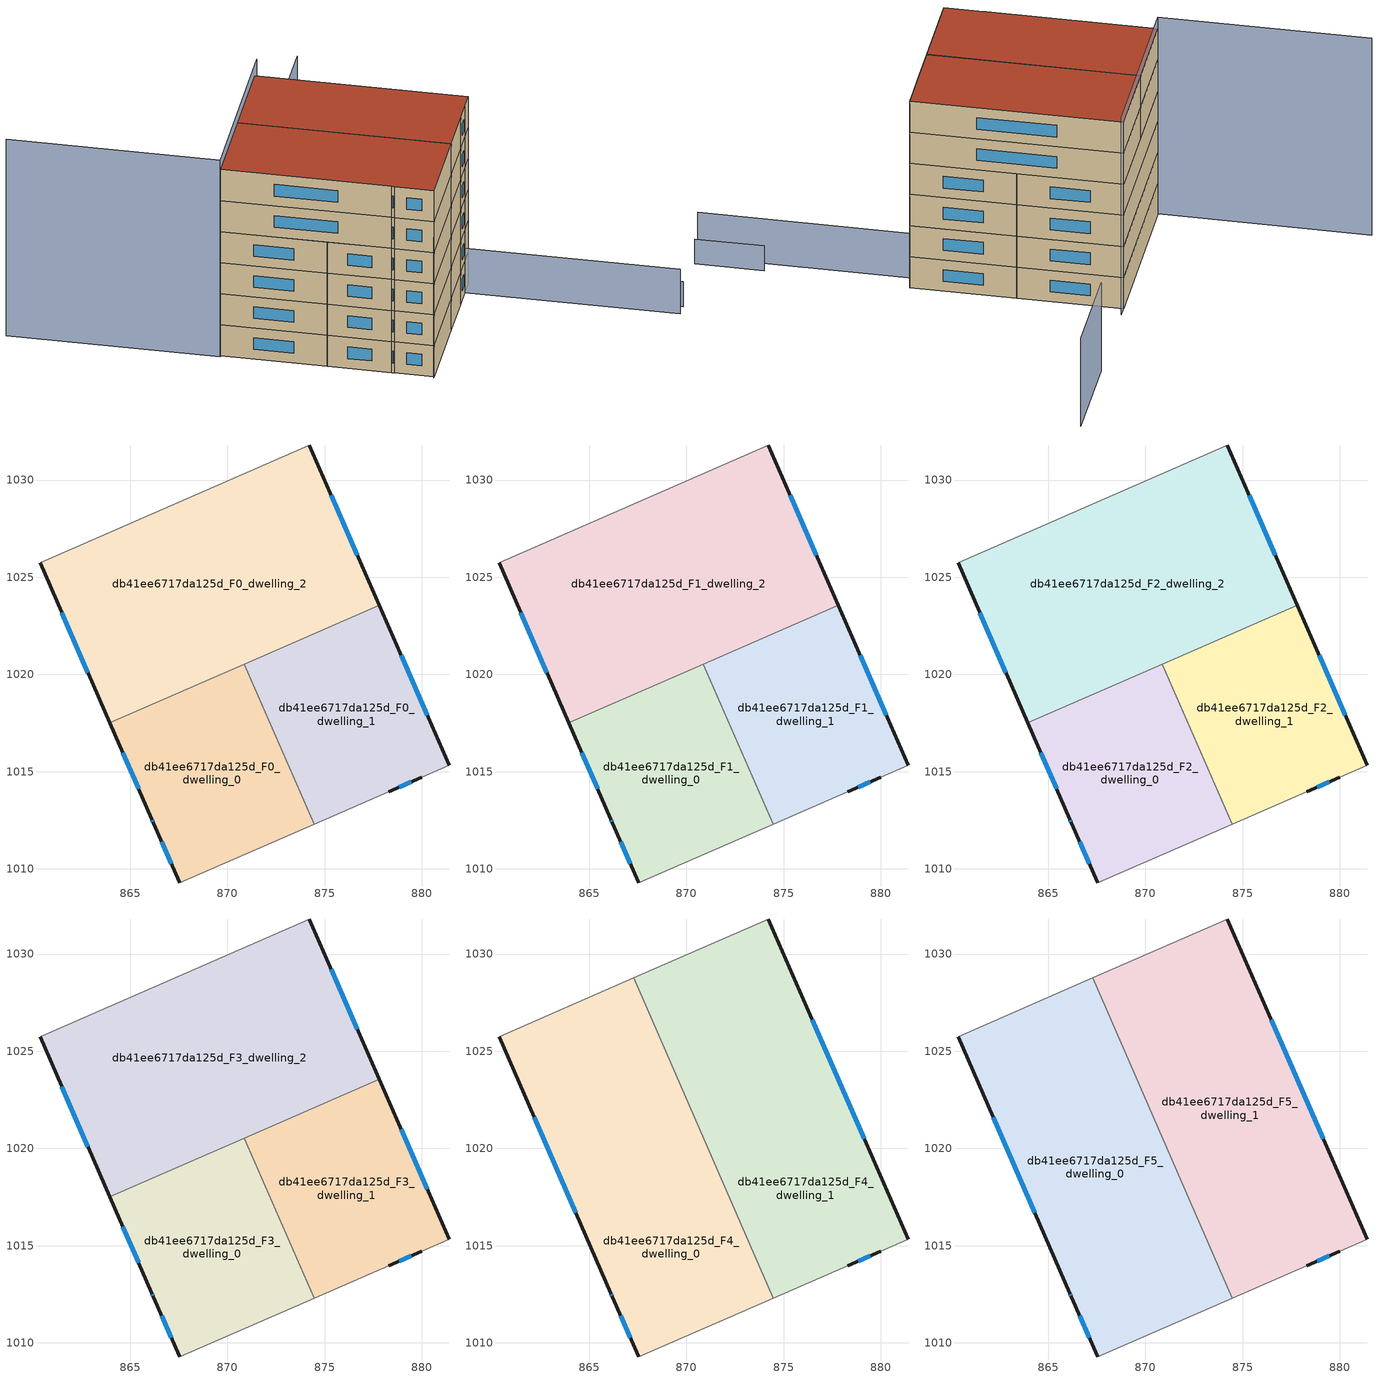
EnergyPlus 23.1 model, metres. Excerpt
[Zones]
db41ee6717da125d_F0_dwelling_0
 floor ground (EU_floor_Construction): 870.88,1020.54 874.47,1012.31 867.54,1009.28 866.19,1012.37 866.11,1012.56 863.95,1017.51 z0
 wall outside (EU_wall_Construction): 863.95,1017.51 866.11,1012.56 866.19,1012.37 867.54,1009.28 z0:3
 wall adiabatic (EU_wall_Construction): 867.54,1009.28 874.47,1012.31 z0:3
 wall to db41ee6717da125d_F0_dwelling_1 (EU_wall_Construction): 874.47,1012.31 870.88,1020.54 z0:3
 wall to db41ee6717da125d_F0_dwelling_2 (EU_wall_Construction): 870.88,1020.54 863.95,1017.51 z0:3
 window (EU_Window_Construction): 864.63,1015.96 865.43,1014.11 / 866.61,1011.41 867.12,1010.25 / 866.13,1012.5 866.16,1012.43 z0.94:2.06
db41ee6717da125d_F0_dwelling_1
 floor ground (EU_floor_Construction): 877.81,1023.56 881.4,1015.33 879.99,1014.72 878.3,1013.98 874.47,1012.31 870.88,1020.54 z0
 wall outside (EU_wall_Construction): 881.4,1015.33 877.81,1023.56 / 878.3,1013.98 879.99,1014.72 z0:3
 wall adiabatic (EU_wall_Construction): 879.99,1014.72 881.4,1015.33 / 874.47,1012.31 878.3,1013.98 z0:3
 wall to db41ee6717da125d_F0_dwelling_2 (EU_wall_Construction): 877.81,1023.56 870.88,1020.54 z0:3
 window (EU_Window_Construction): 880.27,1017.91 878.93,1020.98 / 878.83,1014.21 879.46,1014.49 z0.94:2.06
db41ee6717da125d_F0_dwelling_2
 floor ground (EU_floor_Construction): 874.21,1031.79 877.81,1023.56 863.95,1017.51 860.36,1025.75 z0
 wall outside (EU_wall_Construction): 860.36,1025.75 863.95,1017.51 / 877.81,1023.56 874.21,1031.79 z0:3
 wall adiabatic (EU_wall_Construction): 874.21,1031.79 860.36,1025.75 z0:3
 window (EU_Window_Construction): 861.48,1023.17 862.82,1020.1 / 876.68,1026.14 875.34,1029.21 z0.94:2.06
db41ee6717da125d_F1_dwelling_0
 floor to db41ee6717da125d_F0_dwelling_0 (EU_floor_Construction): 870.88,1020.54 874.47,1012.31 867.54,1009.28 866.19,1012.37 866.11,1012.56 863.95,1017.51 z3
 wall outside (EU_wall_Construction): 863.95,1017.51 866.11,1012.56 866.19,1012.37 867.54,1009.28 z3:6
 wall adiabatic (EU_wall_Construction): 867.54,1009.28 874.47,1012.31 z3:6
 wall to db41ee6717da125d_F1_dwelling_1 (EU_wall_Construction): 874.47,1012.31 870.88,1020.54 z3:6
 wall to db41ee6717da125d_F1_dwelling_2 (EU_wall_Construction): 870.88,1020.54 863.95,1017.51 z3:6
 window (EU_Window_Construction): 864.63,1015.96 865.43,1014.11 / 866.61,1011.41 867.12,1010.25 / 866.13,1012.5 866.16,1012.43 z3.94:5.06
db41ee6717da125d_F1_dwelling_1
 floor to db41ee6717da125d_F0_dwelling_1 (EU_floor_Construction): 877.81,1023.56 881.4,1015.33 879.99,1014.72 878.3,1013.98 874.47,1012.31 870.88,1020.54 z3
 wall outside (EU_wall_Construction): 881.4,1015.33 877.81,1023.56 / 878.3,1013.98 879.99,1014.72 z3:6
 wall adiabatic (EU_wall_Construction): 879.99,1014.72 881.4,1015.33 / 874.47,1012.31 878.3,1013.98 z3:6
 wall to db41ee6717da125d_F1_dwelling_2 (EU_wall_Construction): 877.81,1023.56 870.88,1020.54 z3:6
 window (EU_Window_Construction): 880.27,1017.91 878.93,1020.98 / 878.83,1014.21 879.46,1014.49 z3.94:5.06
db41ee6717da125d_F1_dwelling_2
 floor to db41ee6717da125d_F0_dwelling_2 (EU_floor_Construction): 874.21,1031.79 877.81,1023.56 863.95,1017.51 860.36,1025.75 z3
 wall outside (EU_wall_Construction): 860.36,1025.75 863.95,1017.51 / 877.81,1023.56 874.21,1031.79 z3:6
 wall adiabatic (EU_wall_Construction): 874.21,1031.79 860.36,1025.75 z3:6
 window (EU_Window_Construction): 861.48,1023.17 862.82,1020.1 / 876.68,1026.14 875.34,1029.21 z3.94:5.06
db41ee6717da125d_F2_dwelling_0
 floor to db41ee6717da125d_F1_dwelling_0 (EU_floor_Construction): 870.88,1020.54 874.47,1012.31 867.54,1009.28 866.19,1012.37 866.11,1012.56 863.95,1017.51 z6
 wall outside (EU_wall_Construction): 863.95,1017.51 866.11,1012.56 866.19,1012.37 867.54,1009.28 z6:9
 wall adiabatic (EU_wall_Construction): 867.54,1009.28 874.47,1012.31 z6:9
 wall to db41ee6717da125d_F2_dwelling_1 (EU_wall_Construction): 874.47,1012.31 870.88,1020.54 z6:9
 wall to db41ee6717da125d_F2_dwelling_2 (EU_wall_Construction): 870.88,1020.54 863.95,1017.51 z6:9
 window (EU_Window_Construction): 864.63,1015.96 865.43,1014.11 / 866.61,1011.41 867.12,1010.25 / 866.13,1012.5 866.16,1012.43 z6.94:8.06
db41ee6717da125d_F2_dwelling_1
 floor to db41ee6717da125d_F1_dwelling_1 (EU_floor_Construction): 877.81,1023.56 881.4,1015.33 879.99,1014.72 878.3,1013.98 874.47,1012.31 870.88,1020.54 z6
 wall outside (EU_wall_Construction): 881.4,1015.33 877.81,1023.56 / 878.3,1013.98 879.99,1014.72 z6:9
 wall adiabatic (EU_wall_Construction): 879.99,1014.72 881.4,1015.33 / 874.47,1012.31 878.3,1013.98 z6:9
 wall to db41ee6717da125d_F2_dwelling_2 (EU_wall_Construction): 877.81,1023.56 870.88,1020.54 z6:9
 window (EU_Window_Construction): 880.27,1017.91 878.93,1020.98 / 878.83,1014.21 879.46,1014.49 z6.94:8.06
db41ee6717da125d_F2_dwelling_2
 floor to db41ee6717da125d_F1_dwelling_2 (EU_floor_Construction): 874.21,1031.79 877.81,1023.56 863.95,1017.51 860.36,1025.75 z6
 wall outside (EU_wall_Construction): 860.36,1025.75 863.95,1017.51 / 877.81,1023.56 874.21,1031.79 z6:9
 wall adiabatic (EU_wall_Construction): 874.21,1031.79 860.36,1025.75 z6:9
 window (EU_Window_Construction): 861.48,1023.17 862.82,1020.1 / 876.68,1026.14 875.34,1029.21 z6.94:8.06
db41ee6717da125d_F3_dwelling_0
 floor to db41ee6717da125d_F2_dwelling_0 (EU_floor_Construction): 870.88,1020.54 874.47,1012.31 867.54,1009.28 866.19,1012.37 866.11,1012.56 863.95,1017.51 z9
 wall outside (EU_wall_Construction): 863.95,1017.51 866.11,1012.56 866.19,1012.37 867.54,1009.28 z9:12
 wall adiabatic (EU_wall_Construction): 867.54,1009.28 874.47,1012.31 z9:12
 wall to db41ee6717da125d_F3_dwelling_1 (EU_wall_Construction): 874.47,1012.31 870.88,1020.54 z9:12
 wall to db41ee6717da125d_F3_dwelling_2 (EU_wall_Construction): 870.88,1020.54 863.95,1017.51 z9:12
 window (EU_Window_Construction): 864.63,1015.96 865.43,1014.11 / 866.61,1011.41 867.12,1010.25 / 866.13,1012.5 866.16,1012.43 z9.94:11.06
db41ee6717da125d_F3_dwelling_1
 floor to db41ee6717da125d_F2_dwelling_1 (EU_floor_Construction): 877.81,1023.56 881.4,1015.33 879.99,1014.72 878.3,1013.98 874.47,1012.31 870.88,1020.54 z9
 wall outside (EU_wall_Construction): 881.4,1015.33 877.81,1023.56 / 878.3,1013.98 879.99,1014.72 z9:12
 wall adiabatic (EU_wall_Construction): 879.99,1014.72 881.4,1015.33 / 874.47,1012.31 878.3,1013.98 z9:12
 wall to db41ee6717da125d_F3_dwelling_2 (EU_wall_Construction): 877.81,1023.56 870.88,1020.54 z9:12
 window (EU_Window_Construction): 880.27,1017.91 878.93,1020.98 / 878.83,1014.21 879.46,1014.49 z9.94:11.06
db41ee6717da125d_F3_dwelling_2
 floor to db41ee6717da125d_F2_dwelling_2 (EU_floor_Construction): 874.21,1031.79 877.81,1023.56 863.95,1017.51 860.36,1025.75 z9
 wall outside (EU_wall_Construction): 860.36,1025.75 863.95,1017.51 / 877.81,1023.56 874.21,1031.79 z9:12
 wall adiabatic (EU_wall_Construction): 874.21,1031.79 860.36,1025.75 z9:12
 window (EU_Window_Construction): 861.48,1023.17 862.82,1020.1 / 876.68,1026.14 875.34,1029.21 z9.94:11.06
db41ee6717da125d_F4_dwelling_0
 floor to db41ee6717da125d_F3_dwelling_0 (EU_floor_Construction): 870.88,1020.54 874.47,1012.31 867.54,1009.28 866.19,1012.37 866.11,1012.56 863.95,1017.51 z12
 floor to db41ee6717da125d_F3_dwelling_2 (EU_floor_Construction): 867.29,1028.77 870.88,1020.54 863.95,1017.51 860.36,1025.75 z12
 wall outside (EU_wall_Construction): 860.36,1025.75 866.11,1012.56 866.19,1012.37 867.54,1009.28 z12:15
 wall adiabatic (EU_wall_Construction): 867.29,1028.77 860.36,1025.75 / 867.54,1009.28 874.47,1012.31 z12:15
 wall to db41ee6717da125d_F4_dwelling_1 (EU_wall_Construction): 874.47,1012.31 867.28,1028.77 z12:15
 window (EU_Window_Construction): 862.16,1021.61 864.31,1016.7 / 866.61,1011.41 867.12,1010.25 / 866.13,1012.5 866.16,1012.43 z12.94:14.06
db41ee6717da125d_F4_dwelling_1
 floor to db41ee6717da125d_F3_dwelling_1 (EU_floor_Construction): 877.81,1023.56 881.4,1015.33 879.99,1014.72 878.3,1013.98 874.47,1012.31 870.88,1020.54 z12
 floor to db41ee6717da125d_F3_dwelling_2 (EU_floor_Construction): 874.21,1031.79 877.81,1023.56 870.88,1020.54 867.29,1028.77 z12
 wall outside (EU_wall_Construction): 881.4,1015.33 874.21,1031.79 / 878.3,1013.98 879.99,1014.72 z12:15
 wall adiabatic (EU_wall_Construction): 874.21,1031.79 867.29,1028.77 / 879.99,1014.72 881.4,1015.33 / 874.47,1012.31 878.3,1013.98 z12:15
 window (EU_Window_Construction): 879.15,1020.49 876.47,1026.63 / 878.83,1014.21 879.46,1014.49 z12.94:14.06
db41ee6717da125d_F5_dwelling_0
 floor to db41ee6717da125d_F4_dwelling_0 (EU_floor_Construction): 867.28,1028.77 874.47,1012.31 867.54,1009.28 866.19,1012.37 866.11,1012.56 860.36,1025.75 z15
 wall outside (EU_wall_Construction): 860.36,1025.75 866.11,1012.56 866.19,1012.37 867.54,1009.28 z15:18
 wall adiabatic (EU_wall_Construction): 867.29,1028.77 860.36,1025.75 / 867.54,1009.28 874.47,1012.31 z15:18
 wall to db41ee6717da125d_F5_dwelling_1 (EU_wall_Construction): 874.47,1012.31 867.28,1028.77 z15:18
 window (EU_Window_Construction): 862.16,1021.61 864.31,1016.7 / 866.61,1011.41 867.12,1010.25 / 866.13,1012.5 866.16,1012.43 z15.94:17.06
 roof outside (EU_roof_Construction): 874.47,1012.31 867.29,1028.77 860.36,1025.75 866.11,1012.56 866.19,1012.37 867.54,1009.28 z18
db41ee6717da125d_F5_dwelling_1
 floor to db41ee6717da125d_F4_dwelling_1 (EU_floor_Construction): 874.21,1031.79 881.4,1015.33 879.99,1014.72 878.3,1013.98 874.47,1012.31 867.28,1028.77 z15
 wall outside (EU_wall_Construction): 881.4,1015.33 874.21,1031.79 / 878.3,1013.98 879.99,1014.72 z15:18
 wall adiabatic (EU_wall_Construction): 874.21,1031.79 867.29,1028.77 / 879.99,1014.72 881.4,1015.33 / 874.47,1012.31 878.3,1013.98 z15:18
 window (EU_Window_Construction): 879.15,1020.49 876.47,1026.63 / 878.83,1014.21 879.46,1014.49 z15.94:17.06
 roof outside (EU_roof_Construction): 879.99,1014.72 881.4,1015.33 874.21,1031.79 867.29,1028.77 874.47,1012.31 878.3,1013.98 z18
shading: 867.41,1009.23 879.13,1014.34 z0:13.5; 888.28,998.58 885.94,1003.93 z0:2.4; 887.22,998.14 879.99,1014.71 z0:4.3; 875.1,1032.18 860.22,1025.69 / 860.22,1025.69 853.03,1042.16 z0:19; 891.63,1039.4 883.37,1035.78 z0:8.5
[Building]
EU S2 Campaign: North Axis=0; Terrain=City; Solar Distribution=FullExterior
[Site:Location]
Vienna: Latitude=48; Longitude=16.5; Time Zone=1; Elevation=183
[SizingPeriod:WeatherFileDays]
AnnualSizingPeriod: Begin Month=1; Begin Day of Month=1; End Month=12; End Day of Month=31; Day of Week for Start Day=Monday; Use Weather File Daylight Saving Period=No; Use Weather File Rain and Snow Indicators=No
[MATERIAL]
EU_InternalMass_Material: Roughness=MediumRough; Thickness=0.1; Conductivity=1; Density=1800; Specific Heat=900; Thermal Absorptance=0.9; Solar Absorptance=0.7; Visible Absorptance=0.7
[MATERIAL:NOMASS] Roughness=MediumRough; Thermal Absorptance=0.9; Solar Absorptance=0.7; Visible Absorptance=0.7
Name | Thermal Resistance
EU_wall_NoMass | 0.914258
EU_roof_NoMass | 0.954009
EU_floor_NoMass | 1.09711
[WINDOWMATERIAL:SIMPLEGLAZINGSYSTEM]
EU_Window_SimpleGlazing: UFactor=2.09642; Solar Heat Gain Coefficient=0.65; Visible Transmittance=0.65
[CONSTRUCTION]
EU_wall_Construction: EU_wall_NoMass
EU_roof_Construction: EU_roof_NoMass
EU_floor_Construction: EU_floor_NoMass
EU_Window_Construction: EU_Window_SimpleGlazing
EU_InternalMass_Construction: EU_InternalMass_Material
[ZONE] Type=1; Multiplier=1; Ceiling Height=autocalculate; Floor Area=autocalculate; Part of Total Floor Area=Yes
Name | Volume
db41ee6717da125d_F0_dwelling_0; db41ee6717da125d_F1_dwelling_0; db41ee6717da125d_F2_dwelling_0; db41ee6717da125d_F3_dwelling_0 | 203.711
db41ee6717da125d_F4_dwelling_0 | 407.393
db41ee6717da125d_F5_dwelling_0 | 407.4
db41ee6717da125d_F0_dwelling_1 | 203.698
db41ee6717da125d_F1_dwelling_1; db41ee6717da125d_F2_dwelling_1; db41ee6717da125d_F3_dwelling_1 | 203.697
db41ee6717da125d_F4_dwelling_1 | 407.377
db41ee6717da125d_F5_dwelling_1 | 407.391
db41ee6717da125d_F0_dwelling_2; db41ee6717da125d_F1_dwelling_2; db41ee6717da125d_F2_dwelling_2; db41ee6717da125d_F3_dwelling_2 | 407.369
[INTERNALMASS] Construction=EU_InternalMass_Construction
Name | Zone or ZoneList | Surface Area
db41ee6717da125d_F0_dwelling_0_EU_InternalMass | db41ee6717da125d_F0_dwelling_0 | 67.904
db41ee6717da125d_F0_dwelling_1_EU_InternalMass | db41ee6717da125d_F0_dwelling_1 | 67.899
db41ee6717da125d_F0_dwelling_2_EU_InternalMass | db41ee6717da125d_F0_dwelling_2 | 135.79
db41ee6717da125d_F1_dwelling_0_EU_InternalMass | db41ee6717da125d_F1_dwelling_0 | 67.904
db41ee6717da125d_F1_dwelling_1_EU_InternalMass | db41ee6717da125d_F1_dwelling_1 | 67.899
db41ee6717da125d_F1_dwelling_2_EU_InternalMass | db41ee6717da125d_F1_dwelling_2 | 135.79
db41ee6717da125d_F2_dwelling_0_EU_InternalMass | db41ee6717da125d_F2_dwelling_0 | 67.904
db41ee6717da125d_F2_dwelling_1_EU_InternalMass | db41ee6717da125d_F2_dwelling_1 | 67.899
db41ee6717da125d_F2_dwelling_2_EU_InternalMass | db41ee6717da125d_F2_dwelling_2 | 135.79
db41ee6717da125d_F3_dwelling_0_EU_InternalMass | db41ee6717da125d_F3_dwelling_0 | 67.904
db41ee6717da125d_F3_dwelling_1_EU_InternalMass | db41ee6717da125d_F3_dwelling_1 | 67.899
db41ee6717da125d_F3_dwelling_2_EU_InternalMass | db41ee6717da125d_F3_dwelling_2 | 135.79
db41ee6717da125d_F4_dwelling_0_EU_InternalMass | db41ee6717da125d_F4_dwelling_0 | 135.801
db41ee6717da125d_F4_dwelling_1_EU_InternalMass | db41ee6717da125d_F4_dwelling_1 | 135.797
db41ee6717da125d_F5_dwelling_0_EU_InternalMass | db41ee6717da125d_F5_dwelling_0 | 135.801
db41ee6717da125d_F5_dwelling_1_EU_InternalMass | db41ee6717da125d_F5_dwelling_1 | 135.797
[OTHEREQUIPMENT] Fuel Type=Electricity; Design Level Calculation Method=Watts/Area; Power per Zone Floor Area=1; Fraction Latent=0; Fraction Radiant=0; Fraction Lost=0; Carbon Dioxide Generation Rate=0; EndUse Subcategory=EU_Step8_InternalGains
Name | Zone or ZoneList or Space or SpaceList | Schedule
EU_Step8_InternalGain_db41ee6717da125d_F0_dwelling_0_f000 | db41ee6717da125d_F0_dwelling_0 | EU_Step8_GainSchedule_db41ee6717da125d_F0_dwelling_0_f000
EU_Step8_InternalGain_db41ee6717da125d_F0_dwelling_1_f000 | db41ee6717da125d_F0_dwelling_1 | EU_Step8_GainSchedule_db41ee6717da125d_F0_dwelling_1_f000
EU_Step8_InternalGain_db41ee6717da125d_F0_dwelling_2_f000 | db41ee6717da125d_F0_dwelling_2 | EU_Step8_GainSchedule_db41ee6717da125d_F0_dwelling_2_f000
EU_Step8_InternalGain_db41ee6717da125d_F1_dwelling_0_f000 | db41ee6717da125d_F1_dwelling_0 | EU_Step8_GainSchedule_db41ee6717da125d_F1_dwelling_0_f000
EU_Step8_InternalGain_db41ee6717da125d_F1_dwelling_1_f000 | db41ee6717da125d_F1_dwelling_1 | EU_Step8_GainSchedule_db41ee6717da125d_F1_dwelling_1_f000
EU_Step8_InternalGain_db41ee6717da125d_F1_dwelling_2_f000 | db41ee6717da125d_F1_dwelling_2 | EU_Step8_GainSchedule_db41ee6717da125d_F1_dwelling_2_f000
EU_Step8_InternalGain_db41ee6717da125d_F2_dwelling_0_f000 | db41ee6717da125d_F2_dwelling_0 | EU_Step8_GainSchedule_db41ee6717da125d_F2_dwelling_0_f000
EU_Step8_InternalGain_db41ee6717da125d_F2_dwelling_1_f000 | db41ee6717da125d_F2_dwelling_1 | EU_Step8_GainSchedule_db41ee6717da125d_F2_dwelling_1_f000
EU_Step8_InternalGain_db41ee6717da125d_F2_dwelling_2_f000 | db41ee6717da125d_F2_dwelling_2 | EU_Step8_GainSchedule_db41ee6717da125d_F2_dwelling_2_f000
EU_Step8_InternalGain_db41ee6717da125d_F3_dwelling_0_f000 | db41ee6717da125d_F3_dwelling_0 | EU_Step8_GainSchedule_db41ee6717da125d_F3_dwelling_0_f000
EU_Step8_InternalGain_db41ee6717da125d_F3_dwelling_1_f000 | db41ee6717da125d_F3_dwelling_1 | EU_Step8_GainSchedule_db41ee6717da125d_F3_dwelling_1_f000
EU_Step8_InternalGain_db41ee6717da125d_F3_dwelling_2_f000 | db41ee6717da125d_F3_dwelling_2 | EU_Step8_GainSchedule_db41ee6717da125d_F3_dwelling_2_f000
EU_Step8_InternalGain_db41ee6717da125d_F4_dwelling_0_f000 | db41ee6717da125d_F4_dwelling_0 | EU_Step8_GainSchedule_db41ee6717da125d_F4_dwelling_0_f000
EU_Step8_InternalGain_db41ee6717da125d_F4_dwelling_1_f000 | db41ee6717da125d_F4_dwelling_1 | EU_Step8_GainSchedule_db41ee6717da125d_F4_dwelling_1_f000
EU_Step8_InternalGain_db41ee6717da125d_F5_dwelling_0_f000 | db41ee6717da125d_F5_dwelling_0 | EU_Step8_GainSchedule_db41ee6717da125d_F5_dwelling_0_f000
EU_Step8_InternalGain_db41ee6717da125d_F5_dwelling_1_f000 | db41ee6717da125d_F5_dwelling_1 | EU_Step8_GainSchedule_db41ee6717da125d_F5_dwelling_1_f000
[ZONEVENTILATION:DESIGNFLOWRATE] Schedule=EU_AlwaysOn; Design Flow Rate Calculation Method=AirChanges/Hour; Air Changes per Hour=0.546891; Ventilation Type=Natural; Fan Pressure Rise=0; Fan Total Efficiency=1; Constant Term Coefficient=1; Temperature Term Coefficient=0; Velocity Term Coefficient=0; Velocity Squared Term Coefficient=0; Minimum Indoor Temperature=-100; Maximum Indoor Temperature=100; Delta Temperature=-100; Minimum Outdoor Temperature=-100; Maximum Outdoor Temperature=100; Maximum Wind Speed=40
Name | Zone or ZoneList or Space or SpaceList
EU_ConstantAir_db41ee6717da125d_F0_dwelling_0 | db41ee6717da125d_F0_dwelling_0
EU_ConstantAir_db41ee6717da125d_F0_dwelling_1 | db41ee6717da125d_F0_dwelling_1
EU_ConstantAir_db41ee6717da125d_F0_dwelling_2 | db41ee6717da125d_F0_dwelling_2
EU_ConstantAir_db41ee6717da125d_F1_dwelling_0 | db41ee6717da125d_F1_dwelling_0
EU_ConstantAir_db41ee6717da125d_F1_dwelling_1 | db41ee6717da125d_F1_dwelling_1
EU_ConstantAir_db41ee6717da125d_F1_dwelling_2 | db41ee6717da125d_F1_dwelling_2
EU_ConstantAir_db41ee6717da125d_F2_dwelling_0 | db41ee6717da125d_F2_dwelling_0
EU_ConstantAir_db41ee6717da125d_F2_dwelling_1 | db41ee6717da125d_F2_dwelling_1
EU_ConstantAir_db41ee6717da125d_F2_dwelling_2 | db41ee6717da125d_F2_dwelling_2
EU_ConstantAir_db41ee6717da125d_F3_dwelling_0 | db41ee6717da125d_F3_dwelling_0
EU_ConstantAir_db41ee6717da125d_F3_dwelling_1 | db41ee6717da125d_F3_dwelling_1
EU_ConstantAir_db41ee6717da125d_F3_dwelling_2 | db41ee6717da125d_F3_dwelling_2
EU_ConstantAir_db41ee6717da125d_F4_dwelling_0 | db41ee6717da125d_F4_dwelling_0
EU_ConstantAir_db41ee6717da125d_F4_dwelling_1 | db41ee6717da125d_F4_dwelling_1
EU_ConstantAir_db41ee6717da125d_F5_dwelling_0 | db41ee6717da125d_F5_dwelling_0
EU_ConstantAir_db41ee6717da125d_F5_dwelling_1 | db41ee6717da125d_F5_dwelling_1
[HVACTEMPLATE:THERMOSTAT] Constant Heating Setpoint=20; Constant Cooling Setpoint=50
EU_HeatOnly_db41ee6717da125d_F0_dwelling_0; EU_HeatOnly_db41ee6717da125d_F0_dwelling_1; EU_HeatOnly_db41ee6717da125d_F0_dwelling_2; EU_HeatOnly_db41ee6717da125d_F1_dwelling_0; EU_HeatOnly_db41ee6717da125d_F1_dwelling_1; EU_HeatOnly_db41ee6717da125d_F1_dwelling_2; EU_HeatOnly_db41ee6717da125d_F2_dwelling_0; EU_HeatOnly_db41ee6717da125d_F2_dwelling_1; EU_HeatOnly_db41ee6717da125d_F2_dwelling_2; EU_HeatOnly_db41ee6717da125d_F3_dwelling_0; EU_HeatOnly_db41ee6717da125d_F3_dwelling_1; EU_HeatOnly_db41ee6717da125d_F3_dwelling_2; EU_HeatOnly_db41ee6717da125d_F4_dwelling_0; EU_HeatOnly_db41ee6717da125d_F4_dwelling_1; EU_HeatOnly_db41ee6717da125d_F5_dwelling_0; EU_HeatOnly_db41ee6717da125d_F5_dwelling_1
[HVACTEMPLATE:ZONE:IDEALLOADSAIRSYSTEM] System Availability Schedule=EU_AlwaysOn; Maximum Heating Supply Air Temperature=50; Minimum Cooling Supply Air Temperature=13; Maximum Heating Supply Air Humidity Ratio=0.0156; Minimum Cooling Supply Air Humidity Ratio=0.0077; Heating Limit=NoLimit; Cooling Limit=NoLimit; Heating Availability Schedule=EU_AlwaysOn; Cooling Availability Schedule=EU_CoolingOff; Dehumidification Control Type=ConstantSensibleHeatRatio; Cooling Sensible Heat Ratio=0.7; Dehumidification Setpoint=60; Humidification Control Type=None; Humidification Setpoint=30; Outdoor Air Method=None; Outdoor Air Flow Rate per Person=0.00944; Outdoor Air Flow Rate per Zone Floor Area=0; Outdoor Air Flow Rate per Zone=0; Demand Controlled Ventilation Type=None; Outdoor Air Economizer Type=NoEconomizer; Heat Recovery Type=None; Sensible Heat Recovery Effectiveness=0.7; Latent Heat Recovery Effectiveness=0.65
Name | Template Thermostat
db41ee6717da125d_F0_dwelling_0 | EU_HeatOnly_db41ee6717da125d_F0_dwelling_0
db41ee6717da125d_F0_dwelling_1 | EU_HeatOnly_db41ee6717da125d_F0_dwelling_1
db41ee6717da125d_F0_dwelling_2 | EU_HeatOnly_db41ee6717da125d_F0_dwelling_2
db41ee6717da125d_F1_dwelling_0 | EU_HeatOnly_db41ee6717da125d_F1_dwelling_0
db41ee6717da125d_F1_dwelling_1 | EU_HeatOnly_db41ee6717da125d_F1_dwelling_1
db41ee6717da125d_F1_dwelling_2 | EU_HeatOnly_db41ee6717da125d_F1_dwelling_2
db41ee6717da125d_F2_dwelling_0 | EU_HeatOnly_db41ee6717da125d_F2_dwelling_0
db41ee6717da125d_F2_dwelling_1 | EU_HeatOnly_db41ee6717da125d_F2_dwelling_1
db41ee6717da125d_F2_dwelling_2 | EU_HeatOnly_db41ee6717da125d_F2_dwelling_2
db41ee6717da125d_F3_dwelling_0 | EU_HeatOnly_db41ee6717da125d_F3_dwelling_0
db41ee6717da125d_F3_dwelling_1 | EU_HeatOnly_db41ee6717da125d_F3_dwelling_1
db41ee6717da125d_F3_dwelling_2 | EU_HeatOnly_db41ee6717da125d_F3_dwelling_2
db41ee6717da125d_F4_dwelling_0 | EU_HeatOnly_db41ee6717da125d_F4_dwelling_0
db41ee6717da125d_F4_dwelling_1 | EU_HeatOnly_db41ee6717da125d_F4_dwelling_1
db41ee6717da125d_F5_dwelling_0 | EU_HeatOnly_db41ee6717da125d_F5_dwelling_0
db41ee6717da125d_F5_dwelling_1 | EU_HeatOnly_db41ee6717da125d_F5_dwelling_1
[SIZING:ZONE] Zone Cooling Design Supply Air Temperature Input Method=SupplyAirTemperature; Zone Cooling Design Supply Air Temperature=13; Zone Heating Design Supply Air Temperature Input Method=SupplyAirTemperature; Zone Heating Design Supply Air Temperature=50; Zone Cooling Design Supply Air Humidity Ratio=0.008; Zone Heating Design Supply Air Humidity Ratio=0.008; Cooling Design Air Flow Method=DesignDay; Cooling Design Air Flow Rate=0; Cooling Minimum Air Flow per Zone Floor Area=0.000762; Cooling Minimum Air Flow=0; Cooling Minimum Air Flow Fraction=0.2; Heating Design Air Flow Method=DesignDay; Heating Design Air Flow Rate=0; Heating Maximum Air Flow per Zone Floor Area=0.002032; Heating Maximum Air Flow=0.141576; Heating Maximum Air Flow Fraction=0.3; Account for Dedicated Outdoor Air System=No; Dedicated Outdoor Air System Control Strategy=NeutralSupplyAir; Dedicated Outdoor Air Low Setpoint Temperature for Design=autosize; Dedicated Outdoor Air High Setpoint Temperature for Design=autosize; Zone Load Sizing Method=Sensible Load Only No Latent Load; Zone Latent Cooling Design Supply Air Humidity Ratio Input Method=HumidityRatioDifference; Zone Cooling Design Supply Air Humidity Ratio Difference=0.005; Zone Latent Heating Design Supply Air Humidity Ratio Input Method=HumidityRatioDifference; Zone Humidification Design Supply Air Humidity Ratio Difference=0.005
db41ee6717da125d_F0_dwelling_0; db41ee6717da125d_F0_dwelling_1; db41ee6717da125d_F0_dwelling_2; db41ee6717da125d_F1_dwelling_0; db41ee6717da125d_F1_dwelling_1; db41ee6717da125d_F1_dwelling_2; db41ee6717da125d_F2_dwelling_0; db41ee6717da125d_F2_dwelling_1; db41ee6717da125d_F2_dwelling_2; db41ee6717da125d_F3_dwelling_0; db41ee6717da125d_F3_dwelling_1; db41ee6717da125d_F3_dwelling_2; db41ee6717da125d_F4_dwelling_0; db41ee6717da125d_F4_dwelling_1; db41ee6717da125d_F5_dwelling_0; db41ee6717da125d_F5_dwelling_1
[SCHEDULE:CONSTANT]
Name | Hourly Value
EU_AlwaysOn | 1
EU_CoolingOff | 0
[SCHEDULE:FILE] Column Number=1; Rows to Skip at Top=0; Number of Hours of Data=8760; Column Separator=Comma; Interpolate to Timestep=No; Minutes per Item=60; Adjust Schedule for Daylight Savings=Yes
Name | File
EU_Step8_GainSchedule_db41ee6717da125d_F0_dwelling_0_f000 | ../../schedules/db41ee6717da125d/db41ee6717da125d_F0_dwelling_0_f000_gain.csv
EU_Step8_GainSchedule_db41ee6717da125d_F0_dwelling_1_f000 | ../../schedules/db41ee6717da125d/db41ee6717da125d_F0_dwelling_1_f000_gain.csv
EU_Step8_GainSchedule_db41ee6717da125d_F0_dwelling_2_f000 | ../../schedules/db41ee6717da125d/db41ee6717da125d_F0_dwelling_2_f000_gain.csv
EU_Step8_GainSchedule_db41ee6717da125d_F1_dwelling_0_f000 | ../../schedules/db41ee6717da125d/db41ee6717da125d_F1_dwelling_0_f000_gain.csv
EU_Step8_GainSchedule_db41ee6717da125d_F1_dwelling_1_f000 | ../../schedules/db41ee6717da125d/db41ee6717da125d_F1_dwelling_1_f000_gain.csv
EU_Step8_GainSchedule_db41ee6717da125d_F1_dwelling_2_f000 | ../../schedules/db41ee6717da125d/db41ee6717da125d_F1_dwelling_2_f000_gain.csv
EU_Step8_GainSchedule_db41ee6717da125d_F2_dwelling_0_f000 | ../../schedules/db41ee6717da125d/db41ee6717da125d_F2_dwelling_0_f000_gain.csv
EU_Step8_GainSchedule_db41ee6717da125d_F2_dwelling_1_f000 | ../../schedules/db41ee6717da125d/db41ee6717da125d_F2_dwelling_1_f000_gain.csv
EU_Step8_GainSchedule_db41ee6717da125d_F2_dwelling_2_f000 | ../../schedules/db41ee6717da125d/db41ee6717da125d_F2_dwelling_2_f000_gain.csv
EU_Step8_GainSchedule_db41ee6717da125d_F3_dwelling_0_f000 | ../../schedules/db41ee6717da125d/db41ee6717da125d_F3_dwelling_0_f000_gain.csv
EU_Step8_GainSchedule_db41ee6717da125d_F3_dwelling_1_f000 | ../../schedules/db41ee6717da125d/db41ee6717da125d_F3_dwelling_1_f000_gain.csv
EU_Step8_GainSchedule_db41ee6717da125d_F3_dwelling_2_f000 | ../../schedules/db41ee6717da125d/db41ee6717da125d_F3_dwelling_2_f000_gain.csv
EU_Step8_GainSchedule_db41ee6717da125d_F4_dwelling_0_f000 | ../../schedules/db41ee6717da125d/db41ee6717da125d_F4_dwelling_0_f000_gain.csv
EU_Step8_GainSchedule_db41ee6717da125d_F4_dwelling_1_f000 | ../../schedules/db41ee6717da125d/db41ee6717da125d_F4_dwelling_1_f000_gain.csv
EU_Step8_GainSchedule_db41ee6717da125d_F5_dwelling_0_f000 | ../../schedules/db41ee6717da125d/db41ee6717da125d_F5_dwelling_0_f000_gain.csv
EU_Step8_GainSchedule_db41ee6717da125d_F5_dwelling_1_f000 | ../../schedules/db41ee6717da125d/db41ee6717da125d_F5_dwelling_1_f000_gain.csv
